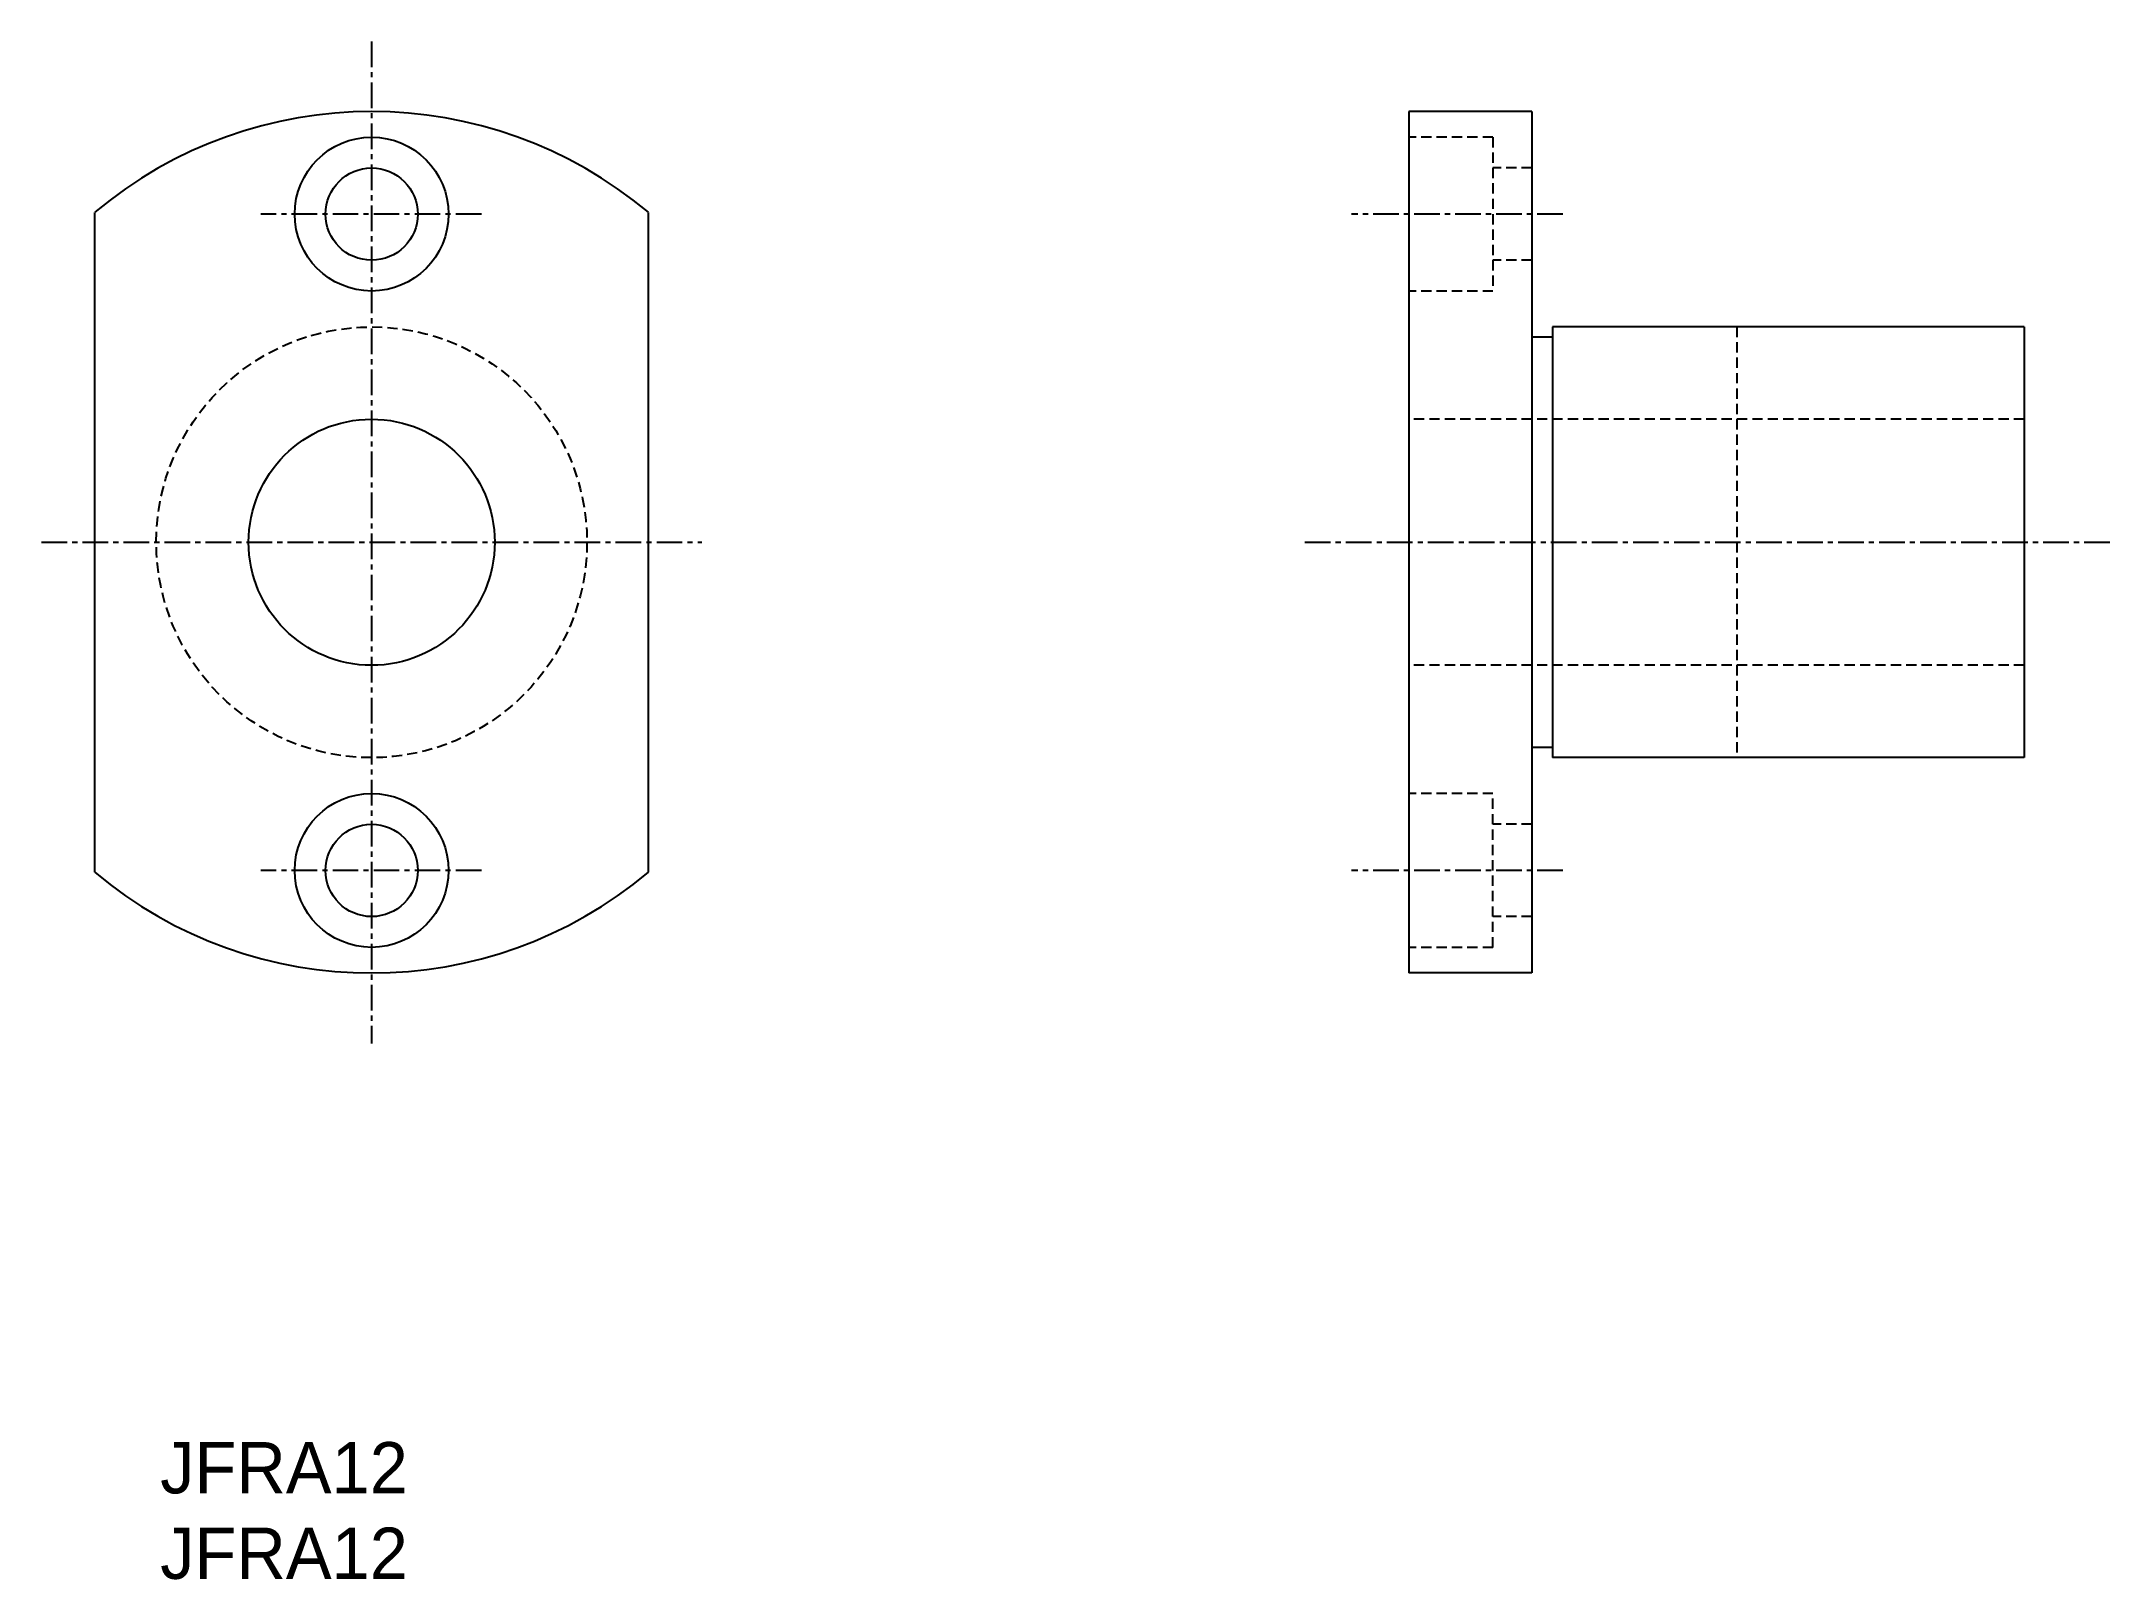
# Model space of a CAD drawing. Extents: x 4 to 105, y -3 to 72.
import ezdxf

# ---------------------------------------------------------------- set-up
doc = ezdxf.new("R2010")
doc.units = 0
doc.linetypes.add('CENTER', pattern=[2, 1.25, -0.25, 0.25, -0.25])
doc.linetypes.add('DASHED', pattern=[0.75, 0.5, -0.25])
doc.layers.get('0').update_dxf_attribs({"linetype": 'CONTINUOUS'})
doc.layers.add('CENTER', color=1, linetype='CENTER')

msp = doc.modelspace()

# ---------------------------------------------------------------- linework, layer by layer
at = {"color": 7, "linetype": 'CONTINUOUS'}
for p, q in [((70.89, 68.28), (70.89, 26.28)), ((76.89, 68.28), (70.89, 68.28)), ((76.89, 68.28), (76.89, 26.28)), ((6.81, 31.19), (6.81, 63.36)), ((33.81, 31.19), (33.81, 63.36)), ((100.89, 57.78), (77.89, 57.78)), ((77.89, 57.78), (77.89, 36.78)), ((100.89, 57.78), (100.89, 36.78)), ((77.89, 57.28), (76.89, 57.28)), ((77.89, 37.28), (76.89, 37.28)), ((100.89, 36.78), (77.89, 36.78)), ((76.89, 26.28), (70.89, 26.28))]:
    msp.add_line(p, q, dxfattribs=at)
at = {"color": 3, "linetype": 'DASHED'}
for p, q in [((74.99, 67.03), (70.89, 67.03)), ((74.99, 67.03), (74.99, 59.53)), ((76.89, 65.53), (74.99, 65.53)), ((76.89, 61.03), (74.99, 61.03)), ((74.99, 59.53), (70.89, 59.53)), ((86.89, 57.78), (86.89, 36.78)), ((100.89, 53.28), (70.89, 53.28)), ((100.89, 41.28), (70.89, 41.28)), ((74.99, 35.03), (70.89, 35.03)), ((74.99, 27.53), (74.99, 35.03)), ((76.89, 33.53), (74.99, 33.53)), ((76.89, 29.03), (74.99, 29.03)), ((74.99, 27.53), (70.89, 27.53))]:
    msp.add_line(p, q, dxfattribs=at)
at = {"color": 7, "linetype": 'CONTINUOUS'}
for centre, radius in [((20.31, 63.28), 3.75), ((20.31, 63.28), 2.25), ((20.31, 47.28), 6), ((20.31, 31.28), 3.75), ((20.31, 31.28), 2.25)]:
    msp.add_circle(centre, radius, dxfattribs=at)
at = {"color": 3, "linetype": 'DASHED'}
msp.add_circle((20.31, 47.28), 10.5, dxfattribs=at)
at = {"color": 7, "linetype": 'CONTINUOUS'}
for start, end in [(49.9948, 130.0052), (229.9948, 310.0052)]:
    msp.add_arc((20.31, 47.28), 21, start, end, dxfattribs=at)
at = {"layer": 'CENTER', "color": 1, "linetype": 'CENTER'}
for p, q in [((20.31, 71.7), (20.31, 22.85)), ((25.66, 63.28), (14.91, 63.28)), ((78.4, 63.28), (68.09, 63.28)), ((4.21, 47.28), (36.42, 47.28)), ((65.82, 47.28), (105.11, 47.28)), ((25.66, 31.28), (14.91, 31.28)), ((78.4, 31.28), (68.09, 31.28))]:
    msp.add_line(p, q, dxfattribs=at)

# ---------------------------------------------------------------- texts
at = {"color": 7, "linetype": 'CONTINUOUS'}
for p in [(10, 0.91), (10, -3.26)]:
    msp.add_text('JFRA12', height=2.5, dxfattribs=at).set_placement(p)

doc.saveas('drawing.dxf')
